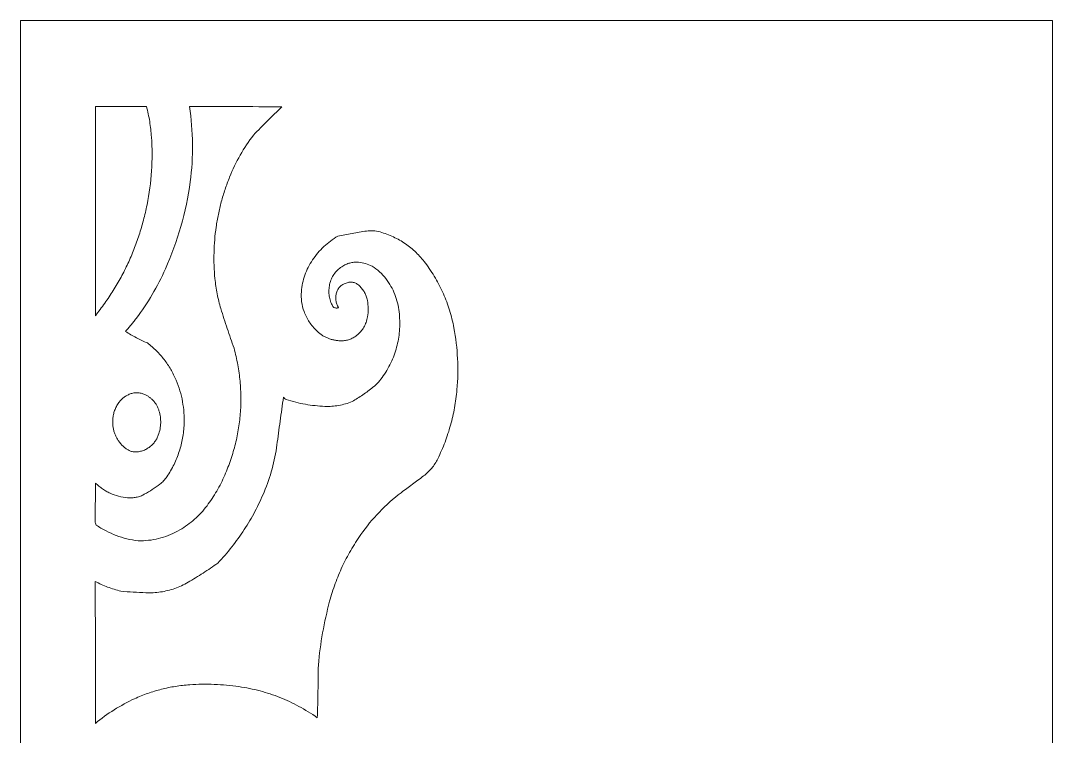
# Model space of a CAD drawing. Header units: centimetres. Extents: x -8.7 to 3.9, y -9.4 to 10.8.
# Drawn here: x -8.69 to -3.08, y 6.87 to 10.76 of the extents above; entities that cross this region are included whole.
import ezdxf

# ---------------------------------------------------------------- set-up
doc = ezdxf.new("R2010")
doc.units = ezdxf.units.CM
doc.header["$MEASUREMENT"] = 0
doc.layers.add('layer 1', color=7, linetype='Continuous')

msp = doc.modelspace()

# ---------------------------------------------------------------- linework, layer by layer
at = {"layer": 'layer 1', "color": 242, "lineweight": 9}
for points, knots in [([(-8.69351, 10.76315), (-8.69351, 10.76315), (-8.69351, -9.44244), (-8.69351, -9.44244), (-8.69351, -9.44244), (-8.69351, -9.44244), (-3.0756, -9.44244), (-3.0756, -9.44244), (-3.0756, -9.44244), (-3.0756, -9.44244), (-3.0756, 10.76315), (-3.0756, 10.76315), (-3.0756, 10.76315), (-3.0756, 10.76315), (-8.69351, 10.76315), (-8.69351, 10.76315)], [0, 0, 0, 0, 0.2, 0.2, 0.2, 0.2, 0.4, 0.4, 0.4, 0.4, 0.6, 0.6, 0.6, 0.6, 1, 1, 1, 1]), ([(-8.05391, 7.93261), (-8.07456, 7.93515), (-8.09507, 7.93893), (-8.11529, 7.94388), (-8.11529, 7.94388), (-8.13494, 7.94871), (-8.15431, 7.9547), (-8.17325, 7.96184), (-8.17325, 7.96184), (-8.19222, 7.96896), (-8.21071, 7.97724), (-8.22868, 7.9866), (-8.22868, 7.9866), (-8.24717, 7.99623), (-8.26508, 8.00693), (-8.28231, 8.01865), (-8.28231, 8.01865), (-8.28395, 8.02164), (-8.28518, 8.02484), (-8.28603, 8.02813), (-8.28603, 8.02813), (-8.28684, 8.03128), (-8.28724, 8.03452), (-8.28724, 8.03779), (-8.28724, 8.03779), (-8.28724, 8.03779), (-8.28624, 8.24677), (-8.28624, 8.24677), (-8.28624, 8.24677), (-8.2801, 8.24089), (-8.27373, 8.23528), (-8.26717, 8.22989), (-8.26717, 8.22989), (-8.26085, 8.22476), (-8.25434, 8.21991), (-8.24762, 8.2153), (-8.24762, 8.2153), (-8.24093, 8.21072), (-8.23401, 8.20642), (-8.22694, 8.20242), (-8.22694, 8.20242), (-8.21997, 8.19847), (-8.21283, 8.19485), (-8.20553, 8.19155), (-8.20553, 8.19155), (-8.19107, 8.18499), (-8.17602, 8.17968), (-8.16063, 8.17573), (-8.16063, 8.17573), (-8.1443, 8.17153), (-8.12767, 8.16866), (-8.11089, 8.1672), (-8.11089, 8.1672), (-8.10279, 8.16647), (-8.09466, 8.16635), (-8.08654, 8.16677), (-8.08654, 8.16677), (-8.07889, 8.16718), (-8.07127, 8.16816), (-8.06377, 8.16972), (-8.06377, 8.16972), (-8.05625, 8.17125), (-8.04888, 8.17337), (-8.04168, 8.17603), (-8.04168, 8.17603), (-8.03426, 8.17877), (-8.02707, 8.18204), (-8.02012, 8.18584), (-8.02012, 8.18584), (-8.00528, 8.19397), (-7.99074, 8.20267), (-7.97652, 8.21188), (-7.97652, 8.21188), (-7.96241, 8.22104), (-7.94865, 8.23072), (-7.93527, 8.24091), (-7.93527, 8.24091), (-7.92802, 8.24642), (-7.92123, 8.25254), (-7.91502, 8.25915), (-7.91502, 8.25915), (-7.9086, 8.26599), (-7.90274, 8.27332), (-7.89751, 8.28109), (-7.89751, 8.28109), (-7.88294, 8.30272), (-7.86983, 8.32534), (-7.85831, 8.34876), (-7.85831, 8.34876), (-7.84727, 8.37118), (-7.83781, 8.39435), (-7.83003, 8.41809), (-7.83003, 8.41809), (-7.82224, 8.44187), (-7.81615, 8.46612), (-7.81177, 8.49075), (-7.81177, 8.49075), (-7.80727, 8.51623), (-7.8045, 8.54199), (-7.80349, 8.56786), (-7.80349, 8.56786), (-7.80269, 8.58843), (-7.80299, 8.60904), (-7.80442, 8.62959), (-7.80442, 8.62959), (-7.80581, 8.64969), (-7.80832, 8.66969), (-7.81192, 8.68952), (-7.81192, 8.68952), (-7.81552, 8.70934), (-7.8202, 8.72896), (-7.82596, 8.74826), (-7.82596, 8.74826), (-7.83187, 8.76808), (-7.83884, 8.78755), (-7.84684, 8.80662), (-7.84684, 8.80662), (-7.85534, 8.82692), (-7.86513, 8.84665), (-7.87615, 8.86567), (-7.87615, 8.86567), (-7.88679, 8.88403), (-7.89861, 8.90169), (-7.91159, 8.9185), (-7.91159, 8.9185), (-7.92455, 8.9353), (-7.93861, 8.95123), (-7.95368, 8.96617), (-7.95368, 8.96617), (-7.96928, 8.98162), (-7.98583, 8.99606), (-8.00324, 9.00939), (-8.00324, 9.00939), (-8.01338, 9.01364), (-8.02342, 9.01812), (-8.03335, 9.02282), (-8.03335, 9.02282), (-8.04349, 9.02763), (-8.05356, 9.03264), (-8.06349, 9.03787), (-8.06349, 9.03787), (-8.07343, 9.0431), (-8.08324, 9.04853), (-8.09295, 9.05419), (-8.09295, 9.05419), (-8.10294, 9.05998), (-8.1128, 9.06599), (-8.12254, 9.07221), (-8.12254, 9.07221), (-8.11746, 9.07767), (-8.11247, 9.0832), (-8.10754, 9.08881), (-8.10754, 9.08881), (-8.10254, 9.09455), (-8.09758, 9.10033), (-8.0927, 9.10619), (-8.0927, 9.10619), (-8.08782, 9.11206), (-8.08304, 9.11797), (-8.07831, 9.12396), (-8.07831, 9.12396), (-8.07348, 9.13007), (-8.06873, 9.13626), (-8.06405, 9.1425), (-8.06405, 9.1425), (-8.03273, 9.18431), (-8.00372, 9.22783), (-7.97718, 9.27284), (-7.97718, 9.27284), (-7.95069, 9.31779), (-7.92671, 9.36418), (-7.90535, 9.41178), (-7.90535, 9.41178), (-7.87162, 9.487), (-7.84334, 9.56453), (-7.82073, 9.64383), (-7.82073, 9.64383), (-7.79813, 9.72307), (-7.78128, 9.80383), (-7.77029, 9.88549), (-7.77029, 9.88549), (-7.76108, 9.95377), (-7.75683, 10.0226), (-7.75753, 10.09148), (-7.75753, 10.09148), (-7.75824, 10.16008), (-7.7639, 10.22853), (-7.77446, 10.29633), (-7.77446, 10.29633), (-7.69056, 10.29628), (-7.60666, 10.29603), (-7.52276, 10.29563), (-7.52276, 10.29563), (-7.43894, 10.2952), (-7.35512, 10.2946), (-7.27129, 10.29379), (-7.27129, 10.29379), (-7.29773, 10.26894), (-7.3238, 10.24368), (-7.34951, 10.21807), (-7.34951, 10.21807), (-7.37517, 10.19246), (-7.40047, 10.1665), (-7.42538, 10.14016), (-7.42538, 10.14016), (-7.45215, 10.10556), (-7.47645, 10.06914), (-7.49814, 10.03115), (-7.49814, 10.03115), (-7.52, 9.99284), (-7.53919, 9.95309), (-7.55557, 9.91213), (-7.55557, 9.91213), (-7.56447, 9.88987), (-7.57273, 9.86735), (-7.58035, 9.84458), (-7.58035, 9.84458), (-7.5878, 9.82235), (-7.59456, 9.7999), (-7.6007, 9.77726), (-7.6007, 9.77726), (-7.60681, 9.75462), (-7.61225, 9.7318), (-7.617, 9.70884), (-7.617, 9.70884), (-7.62171, 9.68609), (-7.62573, 9.6632), (-7.62905, 9.64018), (-7.62905, 9.64018), (-7.63567, 9.59435), (-7.63954, 9.54813), (-7.6406, 9.50182), (-7.6406, 9.50182), (-7.64168, 9.45432), (-7.63997, 9.4068), (-7.63547, 9.3595), (-7.63547, 9.3595), (-7.63283, 9.33168), (-7.62878, 9.30403), (-7.62337, 9.27661), (-7.62337, 9.27661), (-7.61801, 9.24949), (-7.61127, 9.22265), (-7.60319, 9.19618), (-7.60319, 9.19618), (-7.59212, 9.15998), (-7.5806, 9.12393), (-7.5686, 9.08801), (-7.5686, 9.08801), (-7.5566, 9.05213), (-7.54412, 9.01638), (-7.53119, 8.98084), (-7.53119, 8.98084), (-7.52722, 8.96572), (-7.52354, 8.95052), (-7.52017, 8.93528), (-7.52017, 8.93528), (-7.51688, 8.92041), (-7.51388, 8.90547), (-7.51119, 8.89047), (-7.51119, 8.89047), (-7.5085, 8.8755), (-7.50614, 8.86046), (-7.50407, 8.84536), (-7.50407, 8.84536), (-7.50203, 8.83057), (-7.50032, 8.81575), (-7.49892, 8.80089), (-7.49892, 8.80089), (-7.4961, 8.77123), (-7.49456, 8.74144), (-7.49431, 8.71165), (-7.49431, 8.71165), (-7.49406, 8.6824), (-7.49509, 8.65314), (-7.49738, 8.62398), (-7.49738, 8.62398), (-7.49969, 8.59482), (-7.50329, 8.56579), (-7.50812, 8.53694), (-7.50812, 8.53694), (-7.51305, 8.50776), (-7.51922, 8.47877), (-7.52664, 8.45012), (-7.52664, 8.45012), (-7.53036, 8.43578), (-7.53436, 8.42149), (-7.53869, 8.4073), (-7.53869, 8.4073), (-7.54309, 8.39289), (-7.5478, 8.37855), (-7.55278, 8.36433), (-7.55278, 8.36433), (-7.55778, 8.35009), (-7.56307, 8.33598), (-7.56865, 8.32197), (-7.56865, 8.32197), (-7.57436, 8.30763), (-7.58035, 8.29339), (-7.58664, 8.2793), (-7.58664, 8.2793), (-7.59987, 8.24959), (-7.61491, 8.22071), (-7.63167, 8.19284), (-7.63167, 8.19284), (-7.64812, 8.16549), (-7.66629, 8.1392), (-7.68603, 8.11412), (-7.68603, 8.11412), (-7.69647, 8.10086), (-7.70757, 8.08813), (-7.71929, 8.07598), (-7.71929, 8.07598), (-7.73079, 8.06406), (-7.74289, 8.05274), (-7.75557, 8.04204), (-7.75557, 8.04204), (-7.76822, 8.03138), (-7.78143, 8.02134), (-7.79512, 8.01198), (-7.79512, 8.01198), (-7.8091, 8.00245), (-7.82359, 7.99359), (-7.83846, 7.98547), (-7.83846, 7.98547), (-7.85512, 7.97638), (-7.87235, 7.96836), (-7.89003, 7.96147), (-7.89003, 7.96147), (-7.90717, 7.9548), (-7.9247, 7.94924), (-7.94256, 7.94486), (-7.94256, 7.94486), (-7.96042, 7.94049), (-7.97856, 7.93727), (-7.99683, 7.93525), (-7.99683, 7.93525), (-8.01577, 7.93316), (-8.03484, 7.93228), (-8.05391, 7.93261)], [0, 0, 0, 0, 0.0116279, 0.0116279, 0.0116279, 0.0116279, 0.0232558, 0.0232558, 0.0232558, 0.0232558, 0.0348837, 0.0348837, 0.0348837, 0.0348837, 0.0465116, 0.0465116, 0.0465116, 0.0465116, 0.0581395, 0.0581395, 0.0581395, 0.0581395, 0.0697674, 0.0697674, 0.0697674, 0.0697674, 0.0813953, 0.0813953, 0.0813953, 0.0813953, 0.0930233, 0.0930233, 0.0930233, 0.0930233, 0.1046512, 0.1046512, 0.1046512, 0.1046512, 0.1162791, 0.1162791, 0.1162791, 0.1162791, 0.127907, 0.127907, 0.127907, 0.127907, 0.1395349, 0.1395349, 0.1395349, 0.1395349, 0.1511628, 0.1511628, 0.1511628, 0.1511628, 0.1627907, 0.1627907, 0.1627907, 0.1627907, 0.1744186, 0.1744186, 0.1744186, 0.1744186, 0.1860465, 0.1860465, 0.1860465, 0.1860465, 0.1976744, 0.1976744, 0.1976744, 0.1976744, 0.2093023, 0.2093023, 0.2093023, 0.2093023, 0.2209302, 0.2209302, 0.2209302, 0.2209302, 0.2325581, 0.2325581, 0.2325581, 0.2325581, 0.244186, 0.244186, 0.244186, 0.244186, 0.255814, 0.255814, 0.255814, 0.255814, 0.2674419, 0.2674419, 0.2674419, 0.2674419, 0.2790698, 0.2790698, 0.2790698, 0.2790698, 0.2906977, 0.2906977, 0.2906977, 0.2906977, 0.3023256, 0.3023256, 0.3023256, 0.3023256, 0.3139535, 0.3139535, 0.3139535, 0.3139535, 0.3255814, 0.3255814, 0.3255814, 0.3255814, 0.3372093, 0.3372093, 0.3372093, 0.3372093, 0.3488372, 0.3488372, 0.3488372, 0.3488372, 0.3604651, 0.3604651, 0.3604651, 0.3604651, 0.372093, 0.372093, 0.372093, 0.372093, 0.3837209, 0.3837209, 0.3837209, 0.3837209, 0.3953488, 0.3953488, 0.3953488, 0.3953488, 0.4069767, 0.4069767, 0.4069767, 0.4069767, 0.4186047, 0.4186047, 0.4186047, 0.4186047, 0.4302326, 0.4302326, 0.4302326, 0.4302326, 0.4418605, 0.4418605, 0.4418605, 0.4418605, 0.4534884, 0.4534884, 0.4534884, 0.4534884, 0.4651163, 0.4651163, 0.4651163, 0.4651163, 0.4767442, 0.4767442, 0.4767442, 0.4767442, 0.4883721, 0.4883721, 0.4883721, 0.4883721, 0.5, 0.5, 0.5, 0.5, 0.5116279, 0.5116279, 0.5116279, 0.5116279, 0.5232558, 0.5232558, 0.5232558, 0.5232558, 0.5348837, 0.5348837, 0.5348837, 0.5348837, 0.5465116, 0.5465116, 0.5465116, 0.5465116, 0.5581395, 0.5581395, 0.5581395, 0.5581395, 0.5697674, 0.5697674, 0.5697674, 0.5697674, 0.5813953, 0.5813953, 0.5813953, 0.5813953, 0.5930233, 0.5930233, 0.5930233, 0.5930233, 0.6046512, 0.6046512, 0.6046512, 0.6046512, 0.6162791, 0.6162791, 0.6162791, 0.6162791, 0.627907, 0.627907, 0.627907, 0.627907, 0.6395349, 0.6395349, 0.6395349, 0.6395349, 0.6511628, 0.6511628, 0.6511628, 0.6511628, 0.6627907, 0.6627907, 0.6627907, 0.6627907, 0.6744186, 0.6744186, 0.6744186, 0.6744186, 0.6860465, 0.6860465, 0.6860465, 0.6860465, 0.6976744, 0.6976744, 0.6976744, 0.6976744, 0.7093023, 0.7093023, 0.7093023, 0.7093023, 0.7209302, 0.7209302, 0.7209302, 0.7209302, 0.7325581, 0.7325581, 0.7325581, 0.7325581, 0.744186, 0.744186, 0.744186, 0.744186, 0.755814, 0.755814, 0.755814, 0.755814, 0.7674419, 0.7674419, 0.7674419, 0.7674419, 0.7790698, 0.7790698, 0.7790698, 0.7790698, 0.7906977, 0.7906977, 0.7906977, 0.7906977, 0.8023256, 0.8023256, 0.8023256, 0.8023256, 0.8139535, 0.8139535, 0.8139535, 0.8139535, 0.8255814, 0.8255814, 0.8255814, 0.8255814, 0.8372093, 0.8372093, 0.8372093, 0.8372093, 0.8488372, 0.8488372, 0.8488372, 0.8488372, 0.8604651, 0.8604651, 0.8604651, 0.8604651, 0.872093, 0.872093, 0.872093, 0.872093, 0.8837209, 0.8837209, 0.8837209, 0.8837209, 0.8953488, 0.8953488, 0.8953488, 0.8953488, 0.9069767, 0.9069767, 0.9069767, 0.9069767, 0.9186047, 0.9186047, 0.9186047, 0.9186047, 0.9302326, 0.9302326, 0.9302326, 0.9302326, 0.9418605, 0.9418605, 0.9418605, 0.9418605, 0.9534884, 0.9534884, 0.9534884, 0.9534884, 0.9651163, 0.9651163, 0.9651163, 0.9651163, 0.9767442, 0.9767442, 0.9767442, 0.9767442, 1, 1, 1, 1]), ([(-8.28674, 9.15736), (-8.28674, 9.15736), (-8.28671, 10.29648), (-8.28671, 10.29648), (-8.28671, 10.29648), (-8.24037, 10.29643), (-8.19403, 10.29641), (-8.14769, 10.29646), (-8.14769, 10.29646), (-8.10113, 10.29648), (-8.05456, 10.29656), (-8.008, 10.29668), (-8.008, 10.29668), (-8.00105, 10.26939), (-7.99534, 10.24182), (-7.99086, 10.21402), (-7.99086, 10.21402), (-7.98636, 10.18602), (-7.98312, 10.15782), (-7.9811, 10.12954), (-7.9811, 10.12954), (-7.97678, 10.06828), (-7.9766, 10.00682), (-7.9806, 9.94554), (-7.9806, 9.94554), (-7.98465, 9.88355), (-7.99285, 9.82189), (-8.00515, 9.76099), (-8.00515, 9.76099), (-8.01081, 9.73296), (-8.01728, 9.70509), (-8.02455, 9.67744), (-8.02455, 9.67744), (-8.03164, 9.6504), (-8.03954, 9.62355), (-8.04825, 9.59699), (-8.04825, 9.59699), (-8.05693, 9.5704), (-8.06641, 9.54411), (-8.07668, 9.51809), (-8.07668, 9.51809), (-8.08686, 9.49231), (-8.09783, 9.46682), (-8.10953, 9.44172), (-8.10953, 9.44172), (-8.12125, 9.41658), (-8.13373, 9.39183), (-8.14696, 9.36745), (-8.14696, 9.36745), (-8.16025, 9.34295), (-8.17429, 9.31882), (-8.18903, 9.29518), (-8.18903, 9.29518), (-8.20379, 9.2715), (-8.21924, 9.24826), (-8.23537, 9.22552), (-8.23537, 9.22552), (-8.25182, 9.2023), (-8.26895, 9.17958), (-8.28674, 9.15736)], [0, 0, 0, 0, 0.0625, 0.0625, 0.0625, 0.0625, 0.125, 0.125, 0.125, 0.125, 0.1875, 0.1875, 0.1875, 0.1875, 0.25, 0.25, 0.25, 0.25, 0.3125, 0.3125, 0.3125, 0.3125, 0.375, 0.375, 0.375, 0.375, 0.4375, 0.4375, 0.4375, 0.4375, 0.5, 0.5, 0.5, 0.5, 0.5625, 0.5625, 0.5625, 0.5625, 0.625, 0.625, 0.625, 0.625, 0.6875, 0.6875, 0.6875, 0.6875, 0.75, 0.75, 0.75, 0.75, 0.8125, 0.8125, 0.8125, 0.8125, 0.875, 0.875, 0.875, 0.875, 1, 1, 1, 1]), ([(-8.28674, 6.93885), (-8.28674, 6.93885), (-8.28671, 7.32519), (-8.28671, 7.32519), (-8.28671, 7.32519), (-8.28671, 7.32519), (-8.28689, 7.71161), (-8.28689, 7.71161), (-8.28689, 7.71161), (-8.27617, 7.70587), (-8.2653, 7.70049), (-8.25426, 7.69545), (-8.25426, 7.69545), (-8.24301, 7.69032), (-8.23159, 7.68554), (-8.22005, 7.68111), (-8.22005, 7.68111), (-8.20847, 7.67669), (-8.1968, 7.67264), (-8.18498, 7.66894), (-8.18498, 7.66894), (-8.17278, 7.66509), (-8.16045, 7.66162), (-8.14805, 7.65852), (-8.14805, 7.65852), (-8.12538, 7.65654), (-8.10271, 7.65483), (-8.08002, 7.65339), (-8.08002, 7.65339), (-8.05723, 7.65193), (-8.03441, 7.65077), (-8.01162, 7.64987), (-8.01162, 7.64987), (-7.9849, 7.64884), (-7.95816, 7.6503), (-7.93174, 7.65427), (-7.93174, 7.65427), (-7.90533, 7.65822), (-7.87934, 7.66469), (-7.85416, 7.67352), (-7.85416, 7.67352), (-7.84158, 7.67792), (-7.82923, 7.68293), (-7.81715, 7.68851), (-7.81715, 7.68851), (-7.8051, 7.69407), (-7.79333, 7.70021), (-7.78188, 7.70688), (-7.78188, 7.70688), (-7.75416, 7.72305), (-7.72679, 7.73986), (-7.6998, 7.75727), (-7.6998, 7.75727), (-7.6728, 7.77467), (-7.64621, 7.79269), (-7.62, 7.8113), (-7.62, 7.8113), (-7.59318, 7.83971), (-7.56759, 7.86932), (-7.54339, 7.89998), (-7.54339, 7.89998), (-7.51959, 7.93012), (-7.49718, 7.96132), (-7.47622, 7.99347), (-7.47622, 7.99347), (-7.45524, 8.02564), (-7.43575, 8.05872), (-7.41778, 8.09264), (-7.41778, 8.09264), (-7.39954, 8.12705), (-7.38284, 8.16227), (-7.36775, 8.19817), (-7.36775, 8.19817), (-7.35049, 8.2392), (-7.33595, 8.28134), (-7.32427, 8.32428), (-7.32427, 8.32428), (-7.31265, 8.36695), (-7.3039, 8.41032), (-7.29806, 8.45415), (-7.29806, 8.45415), (-7.29519, 8.4757), (-7.2923, 8.49726), (-7.28936, 8.51882), (-7.28936, 8.51882), (-7.28644, 8.54048), (-7.28347, 8.56212), (-7.28048, 8.58378), (-7.28048, 8.58378), (-7.27748, 8.60544), (-7.27446, 8.62708), (-7.27142, 8.64871), (-7.27142, 8.64871), (-7.26837, 8.67045), (-7.26528, 8.69218), (-7.26216, 8.71392), (-7.26216, 8.71392), (-7.26058, 8.71098), (-7.25844, 8.70836), (-7.25585, 8.70622), (-7.25585, 8.70622), (-7.25328, 8.70406), (-7.25029, 8.70242), (-7.24709, 8.70139), (-7.24709, 8.70139), (-7.21308, 8.69037), (-7.17834, 8.68172), (-7.14314, 8.6755), (-7.14314, 8.6755), (-7.10812, 8.66931), (-7.0727, 8.66557), (-7.03718, 8.66428), (-7.03718, 8.66428), (-7.0119, 8.66338), (-6.98656, 8.66506), (-6.96163, 8.66937), (-6.96163, 8.66937), (-6.9363, 8.67372), (-6.91147, 8.68061), (-6.88752, 8.68997), (-6.88752, 8.68997), (-6.86795, 8.70174), (-6.84878, 8.71417), (-6.83004, 8.72723), (-6.83004, 8.72723), (-6.81127, 8.74033), (-6.79293, 8.75409), (-6.77512, 8.76843), (-6.77512, 8.76843), (-6.76445, 8.77701), (-6.75446, 8.7864), (-6.74521, 8.79648), (-6.74521, 8.79648), (-6.7356, 8.80697), (-6.72676, 8.81817), (-6.71876, 8.82994), (-6.71876, 8.82994), (-6.70981, 8.84315), (-6.70138, 8.85674), (-6.69356, 8.87065), (-6.69356, 8.87065), (-6.68611, 8.88388), (-6.67922, 8.89744), (-6.67295, 8.91128), (-6.67295, 8.91128), (-6.66669, 8.92511), (-6.66105, 8.9392), (-6.65605, 8.95357), (-6.65605, 8.95357), (-6.65114, 8.96763), (-6.64692, 8.98192), (-6.64332, 8.99638), (-6.64332, 8.99638), (-6.63975, 9.01085), (-6.63683, 9.02547), (-6.63461, 9.04021), (-6.63461, 9.04021), (-6.63235, 9.05515), (-6.63077, 9.07019), (-6.62986, 9.08529), (-6.62986, 9.08529), (-6.62898, 9.10038), (-6.62875, 9.11553), (-6.62921, 9.13065), (-6.62921, 9.13065), (-6.62966, 9.14647), (-6.63079, 9.16227), (-6.6326, 9.17799), (-6.6326, 9.17799), (-6.63451, 9.19472), (-6.63748, 9.2113), (-6.64151, 9.22763), (-6.64151, 9.22763), (-6.64538, 9.2433), (-6.65031, 9.2587), (-6.65622, 9.27369), (-6.65622, 9.27369), (-6.66216, 9.28871), (-6.66908, 9.3033), (-6.67698, 9.31739), (-6.67698, 9.31739), (-6.6851, 9.33188), (-6.69416, 9.34582), (-6.7041, 9.35913), (-6.7041, 9.35913), (-6.71434, 9.37281), (-6.72593, 9.38544), (-6.73874, 9.39676), (-6.73874, 9.39676), (-6.75147, 9.40803), (-6.76533, 9.41794), (-6.78007, 9.42635), (-6.78007, 9.42635), (-6.79124, 9.43271), (-6.80307, 9.43779), (-6.81534, 9.44149), (-6.81534, 9.44149), (-6.8279, 9.44526), (-6.8408, 9.44763), (-6.85386, 9.44858), (-6.85386, 9.44858), (-6.86204, 9.44916), (-6.87021, 9.44909), (-6.87836, 9.44833), (-6.87836, 9.44833), (-6.88611, 9.44765), (-6.89376, 9.44627), (-6.90128, 9.44428), (-6.90128, 9.44428), (-6.90878, 9.44227), (-6.9161, 9.43963), (-6.92314, 9.43638), (-6.92314, 9.43638), (-6.93064, 9.43294), (-6.93786, 9.42889), (-6.9447, 9.42428), (-6.9447, 9.42428), (-6.95336, 9.4185), (-6.96146, 9.41191), (-6.96893, 9.40463), (-6.96893, 9.40463), (-6.97582, 9.39792), (-6.98204, 9.39055), (-6.98749, 9.3826), (-6.98749, 9.3826), (-6.99295, 9.37467), (-6.99758, 9.36622), (-7.00138, 9.35739), (-7.00138, 9.35739), (-7.00543, 9.34791), (-7.00863, 9.33807), (-7.01087, 9.32801), (-7.01087, 9.32801), (-7.013, 9.31855), (-7.01431, 9.30894), (-7.01487, 9.29925), (-7.01487, 9.29925), (-7.01537, 9.28994), (-7.01507, 9.28061), (-7.01398, 9.27135), (-7.01398, 9.27135), (-7.01288, 9.26209), (-7.01099, 9.25294), (-7.00835, 9.24401), (-7.00835, 9.24401), (-7.00551, 9.23437), (-7.00193, 9.22499), (-6.99761, 9.21591), (-6.99761, 9.21591), (-6.9967, 9.21402), (-6.99567, 9.21218), (-6.99451, 9.21045), (-6.99451, 9.21045), (-6.99356, 9.20901), (-6.99248, 9.20765), (-6.99129, 9.20642), (-6.99129, 9.20642), (-6.99011, 9.20519), (-6.9888, 9.20406), (-6.98739, 9.2031), (-6.98739, 9.2031), (-6.98611, 9.20219), (-6.98473, 9.20144), (-6.98324, 9.20086), (-6.98324, 9.20086), (-6.98178, 9.20026), (-6.98027, 9.19983), (-6.97871, 9.19958), (-6.97871, 9.19958), (-6.97698, 9.1993), (-6.97524, 9.19918), (-6.97348, 9.19923), (-6.97348, 9.19923), (-6.9726, 9.19928), (-6.97172, 9.19933), (-6.97084, 9.19943), (-6.97084, 9.19943), (-6.96988, 9.19955), (-6.96893, 9.1997), (-6.96797, 9.19991), (-6.96797, 9.19991), (-6.96702, 9.20008), (-6.96606, 9.20031), (-6.96513, 9.20058), (-6.96513, 9.20058), (-6.96407, 9.20086), (-6.96304, 9.20119), (-6.96201, 9.20154), (-6.96201, 9.20154), (-6.96402, 9.20476), (-6.96591, 9.20806), (-6.96759, 9.21143), (-6.96759, 9.21143), (-6.96918, 9.21457), (-6.97061, 9.21779), (-6.97187, 9.22109), (-6.97187, 9.22109), (-6.9731, 9.22436), (-6.97419, 9.22773), (-6.97507, 9.23113), (-6.97507, 9.23113), (-6.97592, 9.23442), (-6.97658, 9.23774), (-6.97705, 9.24111), (-6.97705, 9.24111), (-6.97801, 9.24778), (-6.97821, 9.25452), (-6.97763, 9.26121), (-6.97763, 9.26121), (-6.97703, 9.26851), (-6.97565, 9.2757), (-6.97353, 9.28267), (-6.97353, 9.28267), (-6.97162, 9.28909), (-6.96895, 9.29525), (-6.96561, 9.30104), (-6.96561, 9.30104), (-6.96259, 9.3063), (-6.95892, 9.31113), (-6.95469, 9.31543), (-6.95469, 9.31543), (-6.95253, 9.31762), (-6.95024, 9.31965), (-6.94782, 9.32157), (-6.94782, 9.32157), (-6.94531, 9.32353), (-6.94269, 9.32536), (-6.93995, 9.32702), (-6.93995, 9.32702), (-6.93721, 9.32869), (-6.93436, 9.33017), (-6.93147, 9.33153), (-6.93147, 9.33153), (-6.92827, 9.33299), (-6.925, 9.3343), (-6.92166, 9.33543), (-6.92166, 9.33543), (-6.91814, 9.33661), (-6.91454, 9.33762), (-6.91089, 9.3384), (-6.91089, 9.3384), (-6.90767, 9.3391), (-6.9044, 9.33958), (-6.90113, 9.33985), (-6.90113, 9.33985), (-6.89786, 9.34013), (-6.89456, 9.34018), (-6.89127, 9.34001), (-6.89127, 9.34001), (-6.8882, 9.3398), (-6.88513, 9.3394), (-6.88209, 9.33875), (-6.88209, 9.33875), (-6.87907, 9.33812), (-6.8761, 9.33724), (-6.87321, 9.33613), (-6.87321, 9.33613), (-6.87024, 9.335), (-6.86734, 9.33364), (-6.86458, 9.33208), (-6.86458, 9.33208), (-6.86178, 9.33052), (-6.85912, 9.32876), (-6.85658, 9.32682), (-6.85658, 9.32682), (-6.85376, 9.32466), (-6.85107, 9.32235), (-6.84855, 9.31985), (-6.84855, 9.31985), (-6.84297, 9.31437), (-6.83778, 9.30848), (-6.83305, 9.30227), (-6.83305, 9.30227), (-6.82855, 9.29636), (-6.82453, 9.29012), (-6.82095, 9.28358), (-6.82095, 9.28358), (-6.81741, 9.27706), (-6.81436, 9.27027), (-6.81185, 9.2633), (-6.81185, 9.2633), (-6.80921, 9.25603), (-6.80714, 9.24858), (-6.80561, 9.24104), (-6.80561, 9.24104), (-6.80266, 9.22647), (-6.80108, 9.21168), (-6.8009, 9.19681), (-6.8009, 9.19681), (-6.80073, 9.18159), (-6.80196, 9.1664), (-6.80455, 9.1514), (-6.80455, 9.1514), (-6.80631, 9.14114), (-6.80898, 9.13105), (-6.8125, 9.12126), (-6.8125, 9.12126), (-6.8158, 9.11213), (-6.81992, 9.10333), (-6.82485, 9.09495), (-6.82485, 9.09495), (-6.82978, 9.08657), (-6.83547, 9.0787), (-6.84186, 9.07138), (-6.84186, 9.07138), (-6.84868, 9.06358), (-6.85617, 9.05641), (-6.86425, 9.04992), (-6.86425, 9.04992), (-6.87021, 9.04511), (-6.87655, 9.04081), (-6.88324, 9.03706), (-6.88324, 9.03706), (-6.88953, 9.03354), (-6.89612, 9.03057), (-6.90294, 9.02818), (-6.90294, 9.02818), (-6.90976, 9.02579), (-6.91678, 9.02401), (-6.9239, 9.02285), (-6.9239, 9.02285), (-6.93147, 9.02162), (-6.93912, 9.02101), (-6.94679, 9.02106), (-6.94679, 9.02106), (-6.95328, 9.02106), (-6.95975, 9.02139), (-6.96619, 9.02197), (-6.96619, 9.02197), (-6.97227, 9.02255), (-6.97836, 9.02338), (-6.98437, 9.02451), (-6.98437, 9.02451), (-6.99039, 9.02564), (-6.99635, 9.02705), (-7.00224, 9.02876), (-7.00224, 9.02876), (-7.008, 9.03045), (-7.01368, 9.03238), (-7.01924, 9.03462), (-7.01924, 9.03462), (-7.0248, 9.03684), (-7.03026, 9.03935), (-7.03559, 9.04212), (-7.03559, 9.04212), (-7.041, 9.04494), (-7.04629, 9.04803), (-7.05139, 9.05135), (-7.05139, 9.05135), (-7.05653, 9.0547), (-7.06148, 9.05827), (-7.06626, 9.06207), (-7.06626, 9.06207), (-7.07129, 9.06607), (-7.07617, 9.0703), (-7.08083, 9.07472), (-7.08083, 9.07472), (-7.0887, 9.08222), (-7.09615, 9.09014), (-7.10314, 9.09845), (-7.10314, 9.09845), (-7.10988, 9.1065), (-7.11615, 9.1149), (-7.12191, 9.12365), (-7.12191, 9.12365), (-7.12767, 9.13243), (-7.1329, 9.14152), (-7.13761, 9.1509), (-7.13761, 9.1509), (-7.14239, 9.16043), (-7.14664, 9.17027), (-7.15029, 9.18031), (-7.15029, 9.18031), (-7.1565, 9.19739), (-7.16088, 9.21508), (-7.16329, 9.23309), (-7.16329, 9.23309), (-7.16573, 9.25115), (-7.16624, 9.26941), (-7.16475, 9.28758), (-7.16475, 9.28758), (-7.16349, 9.30335), (-7.16123, 9.319), (-7.15798, 9.3345), (-7.15798, 9.3345), (-7.15487, 9.34939), (-7.15079, 9.36408), (-7.14573, 9.37845), (-7.14573, 9.37845), (-7.1407, 9.39281), (-7.13474, 9.40685), (-7.12787, 9.42043), (-7.12787, 9.42043), (-7.1208, 9.43445), (-7.11283, 9.44798), (-7.10402, 9.46096), (-7.10402, 9.46096), (-7.09507, 9.47422), (-7.08536, 9.487), (-7.07502, 9.4992), (-7.07502, 9.4992), (-7.06485, 9.5112), (-7.05404, 9.5226), (-7.04264, 9.53339), (-7.04264, 9.53339), (-7.03122, 9.54421), (-7.01922, 9.55437), (-7.00671, 9.56385), (-7.00671, 9.56385), (-6.99383, 9.57362), (-6.98045, 9.58267), (-6.96659, 9.591), (-6.96659, 9.591), (-6.94065, 9.59611), (-6.91466, 9.60091), (-6.88863, 9.60541), (-6.88863, 9.60541), (-6.86244, 9.60997), (-6.83617, 9.61424), (-6.80988, 9.61824), (-6.80988, 9.61824), (-6.79786, 9.62006), (-6.78568, 9.62056), (-6.77356, 9.61975), (-6.77356, 9.61975), (-6.76105, 9.6189), (-6.74868, 9.61674), (-6.73665, 9.61329), (-6.73665, 9.61329), (-6.72395, 9.60964), (-6.71139, 9.60552), (-6.69902, 9.60091), (-6.69902, 9.60091), (-6.68714, 9.59651), (-6.67544, 9.59163), (-6.66397, 9.58629), (-6.66397, 9.58629), (-6.6525, 9.58096), (-6.64123, 9.57515), (-6.63024, 9.56889), (-6.63024, 9.56889), (-6.61942, 9.56275), (-6.60888, 9.55613), (-6.59861, 9.54911), (-6.59861, 9.54911), (-6.58835, 9.54207), (-6.57839, 9.53462), (-6.56875, 9.52675), (-6.56875, 9.52675), (-6.55902, 9.5188), (-6.54963, 9.51045), (-6.54058, 9.50172), (-6.54058, 9.50172), (-6.53155, 9.49299), (-6.52284, 9.48388), (-6.51454, 9.47445), (-6.51454, 9.47445), (-6.50594, 9.46466), (-6.49768, 9.45455), (-6.48986, 9.44413), (-6.48986, 9.44413), (-6.47006, 9.41774), (-6.45177, 9.39027), (-6.43504, 9.36184), (-6.43504, 9.36184), (-6.41884, 9.3343), (-6.40425, 9.30584), (-6.39132, 9.27661), (-6.39132, 9.27661), (-6.37841, 9.2474), (-6.36722, 9.21744), (-6.35778, 9.18692), (-6.35778, 9.18692), (-6.34815, 9.15575), (-6.3403, 9.12403), (-6.33426, 9.09198), (-6.33426, 9.09198), (-6.32382, 9.03643), (-6.31718, 8.98026), (-6.31441, 8.92383), (-6.31441, 8.92383), (-6.31162, 8.8674), (-6.3127, 8.81085), (-6.31763, 8.75457), (-6.31763, 8.75457), (-6.32053, 8.72182), (-6.32488, 8.68924), (-6.33072, 8.65689), (-6.33072, 8.65689), (-6.33648, 8.62501), (-6.34372, 8.59342), (-6.3524, 8.56222), (-6.3524, 8.56222), (-6.3611, 8.531), (-6.37122, 8.50021), (-6.38277, 8.46994), (-6.38277, 8.46994), (-6.39451, 8.43908), (-6.40767, 8.40876), (-6.42219, 8.37908), (-6.42219, 8.37908), (-6.42677, 8.36972), (-6.4319, 8.36064), (-6.43753, 8.35186), (-6.43753, 8.35186), (-6.44297, 8.3434), (-6.4489, 8.33528), (-6.45532, 8.32753), (-6.45532, 8.32753), (-6.46173, 8.31978), (-6.46863, 8.31243), (-6.47592, 8.30552), (-6.47592, 8.30552), (-6.48339, 8.29847), (-6.49127, 8.29186), (-6.49952, 8.28572), (-6.49952, 8.28572), (-6.5199, 8.2706), (-6.54025, 8.25543), (-6.56055, 8.24023), (-6.56055, 8.24023), (-6.58093, 8.22496), (-6.60126, 8.20967), (-6.62156, 8.19432), (-6.62156, 8.19432), (-6.66377, 8.1624), (-6.70339, 8.12725), (-6.7401, 8.08916), (-6.7401, 8.08916), (-6.77703, 8.05085), (-6.81089, 8.00972), (-6.84143, 7.96615), (-6.84143, 7.96615), (-6.86088, 7.9384), (-6.87912, 7.90979), (-6.89612, 7.88049), (-6.89612, 7.88049), (-6.9128, 7.85168), (-6.9282, 7.82217), (-6.94229, 7.79203), (-6.94229, 7.79203), (-6.9564, 7.76187), (-6.96915, 7.73113), (-6.98053, 7.69986), (-6.98053, 7.69986), (-6.99207, 7.66821), (-7.00221, 7.63608), (-7.01094, 7.60355), (-7.01094, 7.60355), (-7.02619, 7.5468), (-7.03897, 7.48939), (-7.04923, 7.43153), (-7.04923, 7.43153), (-7.05949, 7.37367), (-7.06724, 7.31538), (-7.07245, 7.25684), (-7.07245, 7.25684), (-7.07285, 7.20932), (-7.07351, 7.16179), (-7.07444, 7.11427), (-7.07444, 7.11427), (-7.07537, 7.06625), (-7.07655, 7.01822), (-7.07801, 6.9702), (-7.07801, 6.9702), (-7.11016, 6.99259), (-7.14354, 7.01314), (-7.17803, 7.03173), (-7.17803, 7.03173), (-7.21157, 7.04979), (-7.24614, 7.0659), (-7.28158, 7.07991), (-7.28158, 7.07991), (-7.317, 7.09395), (-7.35323, 7.10584), (-7.39003, 7.11563), (-7.39003, 7.11563), (-7.42787, 7.12564), (-7.46624, 7.13349), (-7.50495, 7.13913), (-7.50495, 7.13913), (-7.54941, 7.14562), (-7.59416, 7.14972), (-7.63904, 7.15143), (-7.63904, 7.15143), (-7.68367, 7.15314), (-7.72837, 7.15244), (-7.77293, 7.14937), (-7.77293, 7.14937), (-7.79907, 7.14758), (-7.8251, 7.14461), (-7.85099, 7.14049), (-7.85099, 7.14049), (-7.8764, 7.13644), (-7.90161, 7.13123), (-7.92656, 7.12489), (-7.92656, 7.12489), (-7.95149, 7.11855), (-7.97612, 7.11108), (-8.00037, 7.1025), (-8.00037, 7.1025), (-8.025, 7.09379), (-8.0492, 7.08401), (-8.07295, 7.07312), (-8.07295, 7.07312), (-8.11127, 7.05556), (-8.14842, 7.03551), (-8.18412, 7.01309), (-8.18412, 7.01309), (-8.21992, 6.9906), (-8.25418, 6.96582), (-8.28674, 6.93885)], [0, 0, 0, 0, 0.0055866, 0.0055866, 0.0055866, 0.0055866, 0.0111732, 0.0111732, 0.0111732, 0.0111732, 0.0167598, 0.0167598, 0.0167598, 0.0167598, 0.0223464, 0.0223464, 0.0223464, 0.0223464, 0.027933, 0.027933, 0.027933, 0.027933, 0.0335196, 0.0335196, 0.0335196, 0.0335196, 0.0391061, 0.0391061, 0.0391061, 0.0391061, 0.0446927, 0.0446927, 0.0446927, 0.0446927, 0.0502793, 0.0502793, 0.0502793, 0.0502793, 0.0558659, 0.0558659, 0.0558659, 0.0558659, 0.0614525, 0.0614525, 0.0614525, 0.0614525, 0.0670391, 0.0670391, 0.0670391, 0.0670391, 0.0726257, 0.0726257, 0.0726257, 0.0726257, 0.0782123, 0.0782123, 0.0782123, 0.0782123, 0.0837989, 0.0837989, 0.0837989, 0.0837989, 0.0893855, 0.0893855, 0.0893855, 0.0893855, 0.0949721, 0.0949721, 0.0949721, 0.0949721, 0.1005587, 0.1005587, 0.1005587, 0.1005587, 0.1061453, 0.1061453, 0.1061453, 0.1061453, 0.1117318, 0.1117318, 0.1117318, 0.1117318, 0.1173184, 0.1173184, 0.1173184, 0.1173184, 0.122905, 0.122905, 0.122905, 0.122905, 0.1284916, 0.1284916, 0.1284916, 0.1284916, 0.1340782, 0.1340782, 0.1340782, 0.1340782, 0.1396648, 0.1396648, 0.1396648, 0.1396648, 0.1452514, 0.1452514, 0.1452514, 0.1452514, 0.150838, 0.150838, 0.150838, 0.150838, 0.1564246, 0.1564246, 0.1564246, 0.1564246, 0.1620112, 0.1620112, 0.1620112, 0.1620112, 0.1675978, 0.1675978, 0.1675978, 0.1675978, 0.1731844, 0.1731844, 0.1731844, 0.1731844, 0.1787709, 0.1787709, 0.1787709, 0.1787709, 0.1843575, 0.1843575, 0.1843575, 0.1843575, 0.1899441, 0.1899441, 0.1899441, 0.1899441, 0.1955307, 0.1955307, 0.1955307, 0.1955307, 0.2011173, 0.2011173, 0.2011173, 0.2011173, 0.2067039, 0.2067039, 0.2067039, 0.2067039, 0.2122905, 0.2122905, 0.2122905, 0.2122905, 0.2178771, 0.2178771, 0.2178771, 0.2178771, 0.2234637, 0.2234637, 0.2234637, 0.2234637, 0.2290503, 0.2290503, 0.2290503, 0.2290503, 0.2346369, 0.2346369, 0.2346369, 0.2346369, 0.2402235, 0.2402235, 0.2402235, 0.2402235, 0.2458101, 0.2458101, 0.2458101, 0.2458101, 0.2513966, 0.2513966, 0.2513966, 0.2513966, 0.2569832, 0.2569832, 0.2569832, 0.2569832, 0.2625698, 0.2625698, 0.2625698, 0.2625698, 0.2681564, 0.2681564, 0.2681564, 0.2681564, 0.273743, 0.273743, 0.273743, 0.273743, 0.2793296, 0.2793296, 0.2793296, 0.2793296, 0.2849162, 0.2849162, 0.2849162, 0.2849162, 0.2905028, 0.2905028, 0.2905028, 0.2905028, 0.2960894, 0.2960894, 0.2960894, 0.2960894, 0.301676, 0.301676, 0.301676, 0.301676, 0.3072626, 0.3072626, 0.3072626, 0.3072626, 0.3128492, 0.3128492, 0.3128492, 0.3128492, 0.3184358, 0.3184358, 0.3184358, 0.3184358, 0.3240223, 0.3240223, 0.3240223, 0.3240223, 0.3296089, 0.3296089, 0.3296089, 0.3296089, 0.3351955, 0.3351955, 0.3351955, 0.3351955, 0.3407821, 0.3407821, 0.3407821, 0.3407821, 0.3463687, 0.3463687, 0.3463687, 0.3463687, 0.3519553, 0.3519553, 0.3519553, 0.3519553, 0.3575419, 0.3575419, 0.3575419, 0.3575419, 0.3631285, 0.3631285, 0.3631285, 0.3631285, 0.3687151, 0.3687151, 0.3687151, 0.3687151, 0.3743017, 0.3743017, 0.3743017, 0.3743017, 0.3798883, 0.3798883, 0.3798883, 0.3798883, 0.3854749, 0.3854749, 0.3854749, 0.3854749, 0.3910615, 0.3910615, 0.3910615, 0.3910615, 0.396648, 0.396648, 0.396648, 0.396648, 0.4022346, 0.4022346, 0.4022346, 0.4022346, 0.4078212, 0.4078212, 0.4078212, 0.4078212, 0.4134078, 0.4134078, 0.4134078, 0.4134078, 0.4189944, 0.4189944, 0.4189944, 0.4189944, 0.424581, 0.424581, 0.424581, 0.424581, 0.4301676, 0.4301676, 0.4301676, 0.4301676, 0.4357542, 0.4357542, 0.4357542, 0.4357542, 0.4413408, 0.4413408, 0.4413408, 0.4413408, 0.4469274, 0.4469274, 0.4469274, 0.4469274, 0.452514, 0.452514, 0.452514, 0.452514, 0.4581006, 0.4581006, 0.4581006, 0.4581006, 0.4636872, 0.4636872, 0.4636872, 0.4636872, 0.4692737, 0.4692737, 0.4692737, 0.4692737, 0.4748603, 0.4748603, 0.4748603, 0.4748603, 0.4804469, 0.4804469, 0.4804469, 0.4804469, 0.4860335, 0.4860335, 0.4860335, 0.4860335, 0.4916201, 0.4916201, 0.4916201, 0.4916201, 0.4972067, 0.4972067, 0.4972067, 0.4972067, 0.5027933, 0.5027933, 0.5027933, 0.5027933, 0.5083799, 0.5083799, 0.5083799, 0.5083799, 0.5139665, 0.5139665, 0.5139665, 0.5139665, 0.5195531, 0.5195531, 0.5195531, 0.5195531, 0.5251397, 0.5251397, 0.5251397, 0.5251397, 0.5307263, 0.5307263, 0.5307263, 0.5307263, 0.5363128, 0.5363128, 0.5363128, 0.5363128, 0.5418994, 0.5418994, 0.5418994, 0.5418994, 0.547486, 0.547486, 0.547486, 0.547486, 0.5530726, 0.5530726, 0.5530726, 0.5530726, 0.5586592, 0.5586592, 0.5586592, 0.5586592, 0.5642458, 0.5642458, 0.5642458, 0.5642458, 0.5698324, 0.5698324, 0.5698324, 0.5698324, 0.575419, 0.575419, 0.575419, 0.575419, 0.5810056, 0.5810056, 0.5810056, 0.5810056, 0.5865922, 0.5865922, 0.5865922, 0.5865922, 0.5921788, 0.5921788, 0.5921788, 0.5921788, 0.5977654, 0.5977654, 0.5977654, 0.5977654, 0.603352, 0.603352, 0.603352, 0.603352, 0.6089385, 0.6089385, 0.6089385, 0.6089385, 0.6145251, 0.6145251, 0.6145251, 0.6145251, 0.6201117, 0.6201117, 0.6201117, 0.6201117, 0.6256983, 0.6256983, 0.6256983, 0.6256983, 0.6312849, 0.6312849, 0.6312849, 0.6312849, 0.6368715, 0.6368715, 0.6368715, 0.6368715, 0.6424581, 0.6424581, 0.6424581, 0.6424581, 0.6480447, 0.6480447, 0.6480447, 0.6480447, 0.6536313, 0.6536313, 0.6536313, 0.6536313, 0.6592179, 0.6592179, 0.6592179, 0.6592179, 0.6648045, 0.6648045, 0.6648045, 0.6648045, 0.6703911, 0.6703911, 0.6703911, 0.6703911, 0.6759777, 0.6759777, 0.6759777, 0.6759777, 0.6815642, 0.6815642, 0.6815642, 0.6815642, 0.6871508, 0.6871508, 0.6871508, 0.6871508, 0.6927374, 0.6927374, 0.6927374, 0.6927374, 0.698324, 0.698324, 0.698324, 0.698324, 0.7039106, 0.7039106, 0.7039106, 0.7039106, 0.7094972, 0.7094972, 0.7094972, 0.7094972, 0.7150838, 0.7150838, 0.7150838, 0.7150838, 0.7206704, 0.7206704, 0.7206704, 0.7206704, 0.726257, 0.726257, 0.726257, 0.726257, 0.7318436, 0.7318436, 0.7318436, 0.7318436, 0.7374302, 0.7374302, 0.7374302, 0.7374302, 0.7430168, 0.7430168, 0.7430168, 0.7430168, 0.7486034, 0.7486034, 0.7486034, 0.7486034, 0.7541899, 0.7541899, 0.7541899, 0.7541899, 0.7597765, 0.7597765, 0.7597765, 0.7597765, 0.7653631, 0.7653631, 0.7653631, 0.7653631, 0.7709497, 0.7709497, 0.7709497, 0.7709497, 0.7765363, 0.7765363, 0.7765363, 0.7765363, 0.7821229, 0.7821229, 0.7821229, 0.7821229, 0.7877095, 0.7877095, 0.7877095, 0.7877095, 0.7932961, 0.7932961, 0.7932961, 0.7932961, 0.7988827, 0.7988827, 0.7988827, 0.7988827, 0.8044693, 0.8044693, 0.8044693, 0.8044693, 0.8100559, 0.8100559, 0.8100559, 0.8100559, 0.8156425, 0.8156425, 0.8156425, 0.8156425, 0.8212291, 0.8212291, 0.8212291, 0.8212291, 0.8268156, 0.8268156, 0.8268156, 0.8268156, 0.8324022, 0.8324022, 0.8324022, 0.8324022, 0.8379888, 0.8379888, 0.8379888, 0.8379888, 0.8435754, 0.8435754, 0.8435754, 0.8435754, 0.849162, 0.849162, 0.849162, 0.849162, 0.8547486, 0.8547486, 0.8547486, 0.8547486, 0.8603352, 0.8603352, 0.8603352, 0.8603352, 0.8659218, 0.8659218, 0.8659218, 0.8659218, 0.8715084, 0.8715084, 0.8715084, 0.8715084, 0.877095, 0.877095, 0.877095, 0.877095, 0.8826816, 0.8826816, 0.8826816, 0.8826816, 0.8882682, 0.8882682, 0.8882682, 0.8882682, 0.8938547, 0.8938547, 0.8938547, 0.8938547, 0.8994413, 0.8994413, 0.8994413, 0.8994413, 0.9050279, 0.9050279, 0.9050279, 0.9050279, 0.9106145, 0.9106145, 0.9106145, 0.9106145, 0.9162011, 0.9162011, 0.9162011, 0.9162011, 0.9217877, 0.9217877, 0.9217877, 0.9217877, 0.9273743, 0.9273743, 0.9273743, 0.9273743, 0.9329609, 0.9329609, 0.9329609, 0.9329609, 0.9385475, 0.9385475, 0.9385475, 0.9385475, 0.9441341, 0.9441341, 0.9441341, 0.9441341, 0.9497207, 0.9497207, 0.9497207, 0.9497207, 0.9553073, 0.9553073, 0.9553073, 0.9553073, 0.9608939, 0.9608939, 0.9608939, 0.9608939, 0.9664804, 0.9664804, 0.9664804, 0.9664804, 0.972067, 0.972067, 0.972067, 0.972067, 0.9776536, 0.9776536, 0.9776536, 0.9776536, 0.9832402, 0.9832402, 0.9832402, 0.9832402, 0.9888268, 0.9888268, 0.9888268, 0.9888268, 1, 1, 1, 1]), ([(-8.0812, 8.41654), (-8.08724, 8.41827), (-8.09315, 8.42043), (-8.09889, 8.42298), (-8.09889, 8.42298), (-8.10445, 8.42544), (-8.10983, 8.42828), (-8.11499, 8.4315), (-8.11499, 8.4315), (-8.12017, 8.43472), (-8.1251, 8.43832), (-8.12976, 8.44222), (-8.12976, 8.44222), (-8.13464, 8.4463), (-8.13924, 8.45072), (-8.14354, 8.4554), (-8.14354, 8.4554), (-8.14805, 8.46033), (-8.1523, 8.46547), (-8.15632, 8.4708), (-8.15632, 8.4708), (-8.1601, 8.47581), (-8.16362, 8.48101), (-8.16689, 8.48637), (-8.16689, 8.48637), (-8.17013, 8.49173), (-8.1731, 8.49726), (-8.17577, 8.50292), (-8.17577, 8.50292), (-8.17839, 8.50848), (-8.1807, 8.51417), (-8.18269, 8.51996), (-8.18269, 8.51996), (-8.1847, 8.52577), (-8.18639, 8.53165), (-8.18774, 8.53764), (-8.18774, 8.53764), (-8.18915, 8.54376), (-8.19024, 8.54994), (-8.19099, 8.55618), (-8.19099, 8.55618), (-8.19174, 8.56242), (-8.19217, 8.56869), (-8.1923, 8.57495), (-8.1923, 8.57495), (-8.19242, 8.58164), (-8.19225, 8.58833), (-8.19174, 8.59503), (-8.19174, 8.59503), (-8.19114, 8.6033), (-8.18996, 8.6115), (-8.18825, 8.61963), (-8.18825, 8.61963), (-8.18659, 8.6274), (-8.1844, 8.63503), (-8.18171, 8.64247), (-8.18171, 8.64247), (-8.17899, 8.64994), (-8.17574, 8.65719), (-8.17202, 8.66418), (-8.17202, 8.66418), (-8.16817, 8.6714), (-8.16382, 8.67835), (-8.15902, 8.68499), (-8.15902, 8.68499), (-8.15509, 8.6904), (-8.15076, 8.69553), (-8.14611, 8.70033), (-8.14611, 8.70033), (-8.14163, 8.70491), (-8.13683, 8.70916), (-8.13172, 8.71304), (-8.13172, 8.71304), (-8.12661, 8.71689), (-8.12123, 8.72036), (-8.11559, 8.72343), (-8.11559, 8.72343), (-8.10968, 8.72662), (-8.10357, 8.72937), (-8.09728, 8.73168), (-8.09728, 8.73168), (-8.09064, 8.73412), (-8.08377, 8.73593), (-8.07678, 8.73706), (-8.07678, 8.73706), (-8.07026, 8.73812), (-8.06367, 8.7385), (-8.05708, 8.73822), (-8.05708, 8.73822), (-8.05049, 8.73794), (-8.04395, 8.73699), (-8.03756, 8.73538), (-8.03756, 8.73538), (-8.03056, 8.73362), (-8.02377, 8.73123), (-8.01723, 8.72821), (-8.01723, 8.72821), (-8.01242, 8.72599), (-8.00769, 8.72353), (-8.00312, 8.72086), (-8.00312, 8.72086), (-7.99884, 8.71837), (-7.99469, 8.71565), (-7.99069, 8.71271), (-7.99069, 8.71271), (-7.98669, 8.70979), (-7.98286, 8.70665), (-7.97919, 8.70333), (-7.97919, 8.70333), (-7.97562, 8.70006), (-7.97225, 8.69661), (-7.96905, 8.69299), (-7.96905, 8.69299), (-7.96588, 8.68937), (-7.96289, 8.68557), (-7.96012, 8.68159), (-7.96012, 8.68159), (-7.9573, 8.67754), (-7.95469, 8.67334), (-7.95232, 8.66901), (-7.95232, 8.66901), (-7.94996, 8.66469), (-7.9478, 8.66023), (-7.94588, 8.65565), (-7.94588, 8.65565), (-7.94385, 8.6508), (-7.94203, 8.64584), (-7.94047, 8.64079), (-7.94047, 8.64079), (-7.93705, 8.62967), (-7.93449, 8.6183), (-7.93283, 8.60677), (-7.93283, 8.60677), (-7.93127, 8.59591), (-7.93064, 8.58491), (-7.93091, 8.57394), (-7.93091, 8.57394), (-7.93117, 8.56295), (-7.93237, 8.55203), (-7.93449, 8.54124), (-7.93449, 8.54124), (-7.9367, 8.52992), (-7.9398, 8.51877), (-7.9438, 8.50793), (-7.9438, 8.50793), (-7.94631, 8.50109), (-7.9493, 8.49445), (-7.95278, 8.48803), (-7.95278, 8.48803), (-7.95607, 8.48194), (-7.9598, 8.47611), (-7.96397, 8.47057), (-7.96397, 8.47057), (-7.96812, 8.46504), (-7.9727, 8.45983), (-7.97766, 8.455), (-7.97766, 8.455), (-7.98279, 8.44999), (-7.9883, 8.44534), (-7.99411, 8.44111), (-7.99411, 8.44111), (-8.00045, 8.43651), (-8.00719, 8.43246), (-8.01424, 8.42899), (-8.01424, 8.42899), (-8.02095, 8.42569), (-8.02795, 8.42303), (-8.03512, 8.42099), (-8.03512, 8.42099), (-8.04231, 8.41898), (-8.04968, 8.41759), (-8.0571, 8.41686), (-8.0571, 8.41686), (-8.06513, 8.41608), (-8.07318, 8.41598), (-8.0812, 8.41654)], [0, 0, 0, 0, 0.0222222, 0.0222222, 0.0222222, 0.0222222, 0.0444444, 0.0444444, 0.0444444, 0.0444444, 0.0666667, 0.0666667, 0.0666667, 0.0666667, 0.0888889, 0.0888889, 0.0888889, 0.0888889, 0.1111111, 0.1111111, 0.1111111, 0.1111111, 0.1333333, 0.1333333, 0.1333333, 0.1333333, 0.1555556, 0.1555556, 0.1555556, 0.1555556, 0.1777778, 0.1777778, 0.1777778, 0.1777778, 0.2, 0.2, 0.2, 0.2, 0.2222222, 0.2222222, 0.2222222, 0.2222222, 0.2444444, 0.2444444, 0.2444444, 0.2444444, 0.2666667, 0.2666667, 0.2666667, 0.2666667, 0.2888889, 0.2888889, 0.2888889, 0.2888889, 0.3111111, 0.3111111, 0.3111111, 0.3111111, 0.3333333, 0.3333333, 0.3333333, 0.3333333, 0.3555556, 0.3555556, 0.3555556, 0.3555556, 0.3777778, 0.3777778, 0.3777778, 0.3777778, 0.4, 0.4, 0.4, 0.4, 0.4222222, 0.4222222, 0.4222222, 0.4222222, 0.4444444, 0.4444444, 0.4444444, 0.4444444, 0.4666667, 0.4666667, 0.4666667, 0.4666667, 0.4888889, 0.4888889, 0.4888889, 0.4888889, 0.5111111, 0.5111111, 0.5111111, 0.5111111, 0.5333333, 0.5333333, 0.5333333, 0.5333333, 0.5555556, 0.5555556, 0.5555556, 0.5555556, 0.5777778, 0.5777778, 0.5777778, 0.5777778, 0.6, 0.6, 0.6, 0.6, 0.6222222, 0.6222222, 0.6222222, 0.6222222, 0.6444444, 0.6444444, 0.6444444, 0.6444444, 0.6666667, 0.6666667, 0.6666667, 0.6666667, 0.6888889, 0.6888889, 0.6888889, 0.6888889, 0.7111111, 0.7111111, 0.7111111, 0.7111111, 0.7333333, 0.7333333, 0.7333333, 0.7333333, 0.7555556, 0.7555556, 0.7555556, 0.7555556, 0.7777778, 0.7777778, 0.7777778, 0.7777778, 0.8, 0.8, 0.8, 0.8, 0.8222222, 0.8222222, 0.8222222, 0.8222222, 0.8444444, 0.8444444, 0.8444444, 0.8444444, 0.8666667, 0.8666667, 0.8666667, 0.8666667, 0.8888889, 0.8888889, 0.8888889, 0.8888889, 0.9111111, 0.9111111, 0.9111111, 0.9111111, 0.9333333, 0.9333333, 0.9333333, 0.9333333, 0.9555556, 0.9555556, 0.9555556, 0.9555556, 1, 1, 1, 1])]:
    msp.add_open_spline(points, degree=3, knots=knots, dxfattribs=at)

doc.saveas('drawing.dxf')
